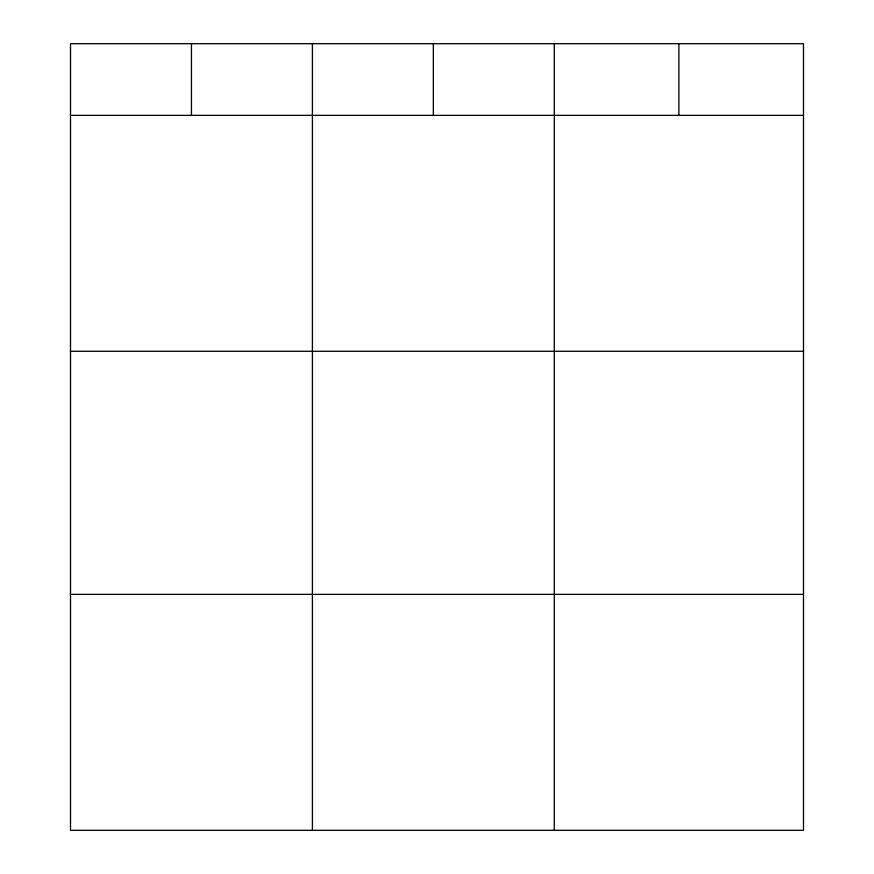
<?xml version="1.0" encoding="UTF-8"?>
<svg xmlns="http://www.w3.org/2000/svg" width="874" height="874" viewBox="0 0 874 874"><rect width="100%" height="100%" fill="white"/><g stroke="black" fill="none" stroke-linecap="round" stroke-linejoin="round"><path stroke-width="1.31" d="M803.49 351.282L803.49 43.7L70.51 43.7L70.51 830.3L803.49 830.3L803.49 351.282L70.51 351.282M70.51 115.357L803.49 115.357M70.51 594.364L803.49 594.364M678.88 43.7L678.88 115.357M554.28 43.7L554.28 830.3M433.34 43.7L433.34 115.357M312.4 43.7L312.4 830.3M191.45 43.7L191.45 115.357"/></g></svg>
